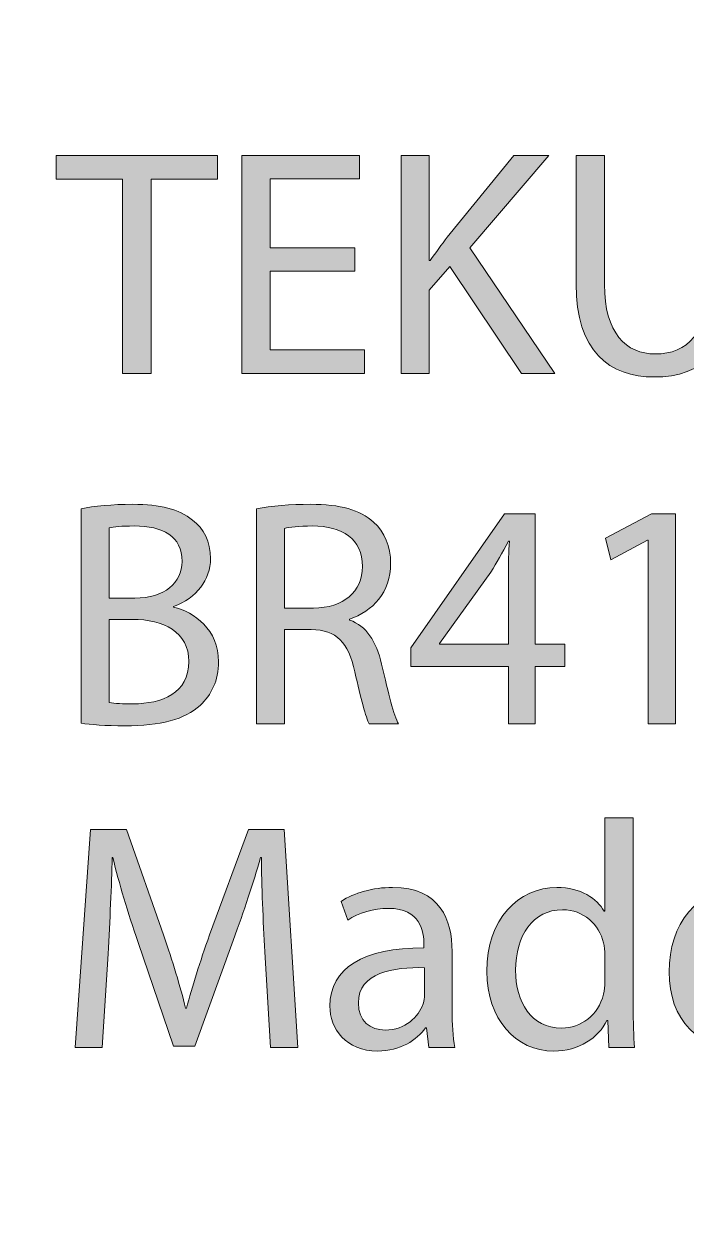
# Model space of a CAD drawing. Header units: millimetres. Extents: x 123.7 to 173.7, y -169.4 to -142.3.
# Drawn here: x 127.003 to 128.855, y -162.643 to -159.299 of the extents above; entities that cross this region are included whole.
import ezdxf

# ---------------------------------------------------------------- set-up
doc = ezdxf.new("R2010")
doc.units = ezdxf.units.MM
doc.header["$MEASUREMENT"] = 0
doc.layers.add('chip', color=7, linetype='Continuous', lineweight=0)
doc.layers.add('info', color=7, linetype='Continuous', lineweight=0)

# ---------------------------------------------------------------- blocks, each defined once
blk = doc.blocks.new('Block_3')
at = {"layer": 'info', "transparency": 33554687}
h = blk.add_hatch(color=7, dxfattribs=at)
h.dxf.hatch_style = 2
edge = h.paths.add_edge_path()
edge.add_spline(control_points=[(127.2792, -159.7332), (127.2792, -159.7332), (127.0939, -159.7332), (127.0939, -159.7332), (127.0939, -159.7332), (127.0939, -159.6664), (127.0939, -159.6664), (127.0939, -159.6664), (127.545, -159.6664), (127.545, -159.6664), (127.545, -159.6664), (127.545, -159.7332), (127.545, -159.7332), (127.545, -159.7332), (127.3588, -159.7332), (127.3588, -159.7332), (127.3588, -159.7332), (127.3588, -160.2758), (127.3588, -160.2758), (127.3588, -160.2758), (127.2792, -160.2758), (127.2792, -160.2758), (127.2792, -160.2758), (127.2792, -159.7332), (127.2792, -159.7332)], knot_values=[0, 0, 0, 0, 1, 1, 1, 2, 2, 2, 3, 3, 3, 4, 4, 4, 5, 5, 5, 6, 6, 6, 7, 7, 7, 8, 8, 8, 8], degree=3, periodic=0)
h = blk.add_hatch(color=7, dxfattribs=at)
h.dxf.hatch_style = 2
edge = h.paths.add_edge_path()
edge.add_spline(control_points=[(127.9286, -159.9899), (127.9286, -159.9899), (127.6918, -159.9899), (127.6918, -159.9899), (127.6918, -159.9899), (127.6918, -160.2097), (127.6918, -160.2097), (127.6918, -160.2097), (127.9558, -160.2097), (127.9558, -160.2097), (127.9558, -160.2097), (127.9558, -160.2758), (127.9558, -160.2758), (127.9558, -160.2758), (127.6131, -160.2758), (127.6131, -160.2758), (127.6131, -160.2758), (127.6131, -159.6664), (127.6131, -159.6664), (127.6131, -159.6664), (127.9422, -159.6664), (127.9422, -159.6664), (127.9422, -159.6664), (127.9422, -159.7322), (127.9422, -159.7322), (127.9422, -159.7322), (127.6918, -159.7322), (127.6918, -159.7322), (127.6918, -159.7322), (127.6918, -159.9251), (127.6918, -159.9251), (127.6918, -159.9251), (127.9286, -159.9251), (127.9286, -159.9251), (127.9286, -159.9251), (127.9286, -159.9899), (127.9286, -159.9899)], knot_values=[0, 0, 0, 0, 1, 1, 1, 2, 2, 2, 3, 3, 3, 4, 4, 4, 5, 5, 5, 6, 6, 6, 7, 7, 7, 8, 8, 8, 9, 9, 9, 10, 10, 10, 11, 11, 11, 12, 12, 12, 12], degree=3, periodic=0)
h = blk.add_hatch(color=7, dxfattribs=at)
h.dxf.hatch_style = 2
edge = h.paths.add_edge_path()
edge.add_spline(control_points=[(128.058, -159.6664), (128.058, -159.6664), (128.1367, -159.6664), (128.1367, -159.6664), (128.1367, -159.6664), (128.1367, -159.9603), (128.1367, -159.9603), (128.1367, -159.9603), (128.1393, -159.9603), (128.1393, -159.9603), (128.1557, -159.9368), (128.172, -159.9151), (128.1874, -159.8951), (128.1874, -159.8951), (128.3736, -159.6664), (128.3736, -159.6664), (128.3736, -159.6664), (128.4712, -159.6664), (128.4712, -159.6664), (128.4712, -159.6664), (128.2506, -159.9251), (128.2506, -159.9251), (128.2506, -159.9251), (128.4885, -160.2758), (128.4885, -160.2758), (128.4885, -160.2758), (128.3953, -160.2758), (128.3953, -160.2758), (128.3953, -160.2758), (128.1946, -159.9765), (128.1946, -159.9765), (128.1946, -159.9765), (128.1367, -160.0433), (128.1367, -160.0433), (128.1367, -160.0433), (128.1367, -160.2758), (128.1367, -160.2758), (128.1367, -160.2758), (128.058, -160.2758), (128.058, -160.2758), (128.058, -160.2758), (128.058, -159.6664), (128.058, -159.6664)], knot_values=[0, 0, 0, 0, 1, 1, 1, 2, 2, 2, 3, 3, 3, 4, 4, 4, 5, 5, 5, 6, 6, 6, 7, 7, 7, 8, 8, 8, 9, 9, 9, 10, 10, 10, 11, 11, 11, 12, 12, 12, 13, 13, 13, 14, 14, 14, 14], degree=3, periodic=0)
h = blk.add_hatch(color=7, dxfattribs=at)
h.dxf.hatch_style = 2
edge = h.paths.add_edge_path()
edge.add_spline(control_points=[(128.6269, -159.6664), (128.6269, -159.6664), (128.6269, -160.0271), (128.6269, -160.0271), (128.6269, -160.1635), (128.6874, -160.2214), (128.7689, -160.2214), (128.8593, -160.2214), (128.9172, -160.1618), (128.9172, -160.0271), (128.9172, -160.0271), (128.9172, -159.6664), (128.9172, -159.6664), (128.9172, -159.6664), (128.9968, -159.6664), (128.9968, -159.6664), (128.9968, -159.6664), (128.9968, -160.0216), (128.9968, -160.0216), (128.9968, -160.209), (128.8982, -160.2858), (128.7661, -160.2858), (128.6414, -160.2858), (128.5474, -160.2145), (128.5474, -160.0254), (128.5474, -160.0254), (128.5474, -159.6664), (128.5474, -159.6664), (128.5474, -159.6664), (128.6269, -159.6664), (128.6269, -159.6664)], knot_values=[0, 0, 0, 0, 1, 1, 1, 2, 2, 2, 3, 3, 3, 4, 4, 4, 5, 5, 5, 6, 6, 6, 7, 7, 7, 8, 8, 8, 9, 9, 9, 10, 10, 10, 10], degree=3, periodic=0)
h = blk.add_hatch(color=7, dxfattribs=at)
h.dxf.hatch_style = 2
edge = h.paths.add_edge_path()
edge.add_spline(control_points=[(129.1334, -160.2758), (129.1334, -160.2758), (129.1334, -159.6664), (129.1334, -159.6664), (129.1334, -159.6664), (129.2193, -159.6664), (129.2193, -159.6664), (129.2193, -159.6664), (129.4147, -159.9747), (129.4147, -159.9747), (129.4598, -160.046), (129.4951, -160.1105), (129.524, -160.1728), (129.524, -160.1728), (129.5259, -160.1718), (129.5259, -160.1718), (129.5187, -160.0905), (129.5168, -160.0164), (129.5168, -159.9213), (129.5168, -159.9213), (129.5168, -159.6664), (129.5168, -159.6664), (129.5168, -159.6664), (129.5911, -159.6664), (129.5911, -159.6664), (129.5911, -159.6664), (129.5911, -160.2758), (129.5911, -160.2758), (129.5911, -160.2758), (129.5115, -160.2758), (129.5115, -160.2758), (129.5115, -160.2758), (129.3179, -159.9665), (129.3179, -159.9665), (129.2753, -159.8986), (129.2347, -159.829), (129.2038, -159.7632), (129.2038, -159.7632), (129.2012, -159.7639), (129.2012, -159.7639), (129.2057, -159.8407), (129.2076, -159.9141), (129.2076, -160.0154), (129.2076, -160.0154), (129.2076, -160.2758), (129.2076, -160.2758), (129.2076, -160.2758), (129.1334, -160.2758), (129.1334, -160.2758)], knot_values=[0, 0, 0, 0, 1, 1, 1, 2, 2, 2, 3, 3, 3, 4, 4, 4, 5, 5, 5, 6, 6, 6, 7, 7, 7, 8, 8, 8, 9, 9, 9, 10, 10, 10, 11, 11, 11, 12, 12, 12, 13, 13, 13, 14, 14, 14, 15, 15, 15, 16, 16, 16, 16], degree=3, periodic=0)
h = blk.add_hatch(color=7, dxfattribs=at)
h.dxf.hatch_style = 2
edge = h.paths.add_edge_path()
edge.add_spline(control_points=[(129.8072, -159.6664), (129.8072, -159.6664), (129.8072, -160.2758), (129.8072, -160.2758), (129.8072, -160.2758), (129.7285, -160.2758), (129.7285, -160.2758), (129.7285, -160.2758), (129.7285, -159.6664), (129.7285, -159.6664), (129.7285, -159.6664), (129.8072, -159.6664), (129.8072, -159.6664)], knot_values=[0, 0, 0, 0, 1, 1, 1, 2, 2, 2, 3, 3, 3, 4, 4, 4, 4], degree=3, periodic=0)
h = blk.add_hatch(color=7, dxfattribs=at)
h.dxf.hatch_style = 2
edge = h.paths.add_edge_path()
edge.add_spline(control_points=[(130.4854, -159.8652), (130.4737, -159.859), (130.4403, -159.8445), (130.3977, -159.8445), (130.3128, -159.8445), (130.2711, -159.8986), (130.2711, -159.9709), (130.2711, -160.0416), (130.3156, -160.0988), (130.3986, -160.0988), (130.4348, -160.0988), (130.4692, -160.0888), (130.4901, -160.075), (130.4901, -160.075), (130.5009, -160.1094), (130.5009, -160.1094), (130.4692, -160.1301), (130.4275, -160.1373), (130.3896, -160.1373), (130.2847, -160.1373), (130.2241, -160.065), (130.2241, -159.9737), (130.2241, -159.8707), (130.3056, -159.8056), (130.3969, -159.8056), (130.4439, -159.8056), (130.4845, -159.819), (130.4964, -159.83), (130.4964, -159.83), (130.4854, -159.8652), (130.4854, -159.8652)], knot_values=[0, 0, 0, 0, 1, 1, 1, 2, 2, 2, 3, 3, 3, 4, 4, 4, 5, 5, 5, 6, 6, 6, 7, 7, 7, 8, 8, 8, 9, 9, 9, 10, 10, 10, 10], degree=3, periodic=0)
edge = h.paths.add_edge_path()
edge.add_spline(control_points=[(130.1454, -159.9709), (130.1454, -160.1056), (130.2449, -160.2118), (130.3752, -160.2118), (130.5026, -160.2118), (130.6022, -160.1056), (130.6022, -159.9685), (130.6022, -159.8335), (130.5026, -159.727), (130.3752, -159.727), (130.2449, -159.727), (130.1454, -159.8335), (130.1454, -159.9709)], knot_values=[0, 0, 0, 0, 1, 1, 1, 2, 2, 2, 3, 3, 3, 4, 4, 4, 4], degree=3, periodic=0)
edge = h.paths.add_edge_path()
edge.add_spline(control_points=[(130.6473, -159.9685), (130.6473, -160.1239), (130.5279, -160.2486), (130.3752, -160.2486), (130.2215, -160.2486), (130.1002, -160.1239), (130.1002, -159.9685), (130.1002, -159.8145), (130.2215, -159.6898), (130.3752, -159.6898), (130.5279, -159.6898), (130.6473, -159.8145), (130.6473, -159.9685)], knot_values=[0, 0, 0, 0, 1, 1, 1, 2, 2, 2, 3, 3, 3, 4, 4, 4, 4], degree=3, periodic=0)
at = {"layer": 'info'}
for points, knots in [([(127.2792, -159.7332), (127.2792, -159.7332), (127.0939, -159.7332), (127.0939, -159.7332), (127.0939, -159.7332), (127.0939, -159.6664), (127.0939, -159.6664), (127.0939, -159.6664), (127.545, -159.6664), (127.545, -159.6664), (127.545, -159.6664), (127.545, -159.7332), (127.545, -159.7332), (127.545, -159.7332), (127.3588, -159.7332), (127.3588, -159.7332), (127.3588, -159.7332), (127.3588, -160.2758), (127.3588, -160.2758), (127.3588, -160.2758), (127.2792, -160.2758), (127.2792, -160.2758), (127.2792, -160.2758), (127.2792, -159.7332), (127.2792, -159.7332)], [0, 0, 0, 0, 1, 1, 1, 2, 2, 2, 3, 3, 3, 4, 4, 4, 5, 5, 5, 6, 6, 6, 7, 7, 7, 8, 8, 8, 8]), ([(127.9286, -159.9899), (127.9286, -159.9899), (127.6918, -159.9899), (127.6918, -159.9899), (127.6918, -159.9899), (127.6918, -160.2097), (127.6918, -160.2097), (127.6918, -160.2097), (127.9558, -160.2097), (127.9558, -160.2097), (127.9558, -160.2097), (127.9558, -160.2758), (127.9558, -160.2758), (127.9558, -160.2758), (127.6131, -160.2758), (127.6131, -160.2758), (127.6131, -160.2758), (127.6131, -159.6664), (127.6131, -159.6664), (127.6131, -159.6664), (127.9422, -159.6664), (127.9422, -159.6664), (127.9422, -159.6664), (127.9422, -159.7322), (127.9422, -159.7322), (127.9422, -159.7322), (127.6918, -159.7322), (127.6918, -159.7322), (127.6918, -159.7322), (127.6918, -159.9251), (127.6918, -159.9251), (127.6918, -159.9251), (127.9286, -159.9251), (127.9286, -159.9251), (127.9286, -159.9251), (127.9286, -159.9899), (127.9286, -159.9899)], [0, 0, 0, 0, 1, 1, 1, 2, 2, 2, 3, 3, 3, 4, 4, 4, 5, 5, 5, 6, 6, 6, 7, 7, 7, 8, 8, 8, 9, 9, 9, 10, 10, 10, 11, 11, 11, 12, 12, 12, 12]), ([(128.058, -159.6664), (128.058, -159.6664), (128.1367, -159.6664), (128.1367, -159.6664), (128.1367, -159.6664), (128.1367, -159.9603), (128.1367, -159.9603), (128.1367, -159.9603), (128.1393, -159.9603), (128.1393, -159.9603), (128.1557, -159.9368), (128.172, -159.9151), (128.1874, -159.8951), (128.1874, -159.8951), (128.3736, -159.6664), (128.3736, -159.6664), (128.3736, -159.6664), (128.4712, -159.6664), (128.4712, -159.6664), (128.4712, -159.6664), (128.2506, -159.9251), (128.2506, -159.9251), (128.2506, -159.9251), (128.4885, -160.2758), (128.4885, -160.2758), (128.4885, -160.2758), (128.3953, -160.2758), (128.3953, -160.2758), (128.3953, -160.2758), (128.1946, -159.9765), (128.1946, -159.9765), (128.1946, -159.9765), (128.1367, -160.0433), (128.1367, -160.0433), (128.1367, -160.0433), (128.1367, -160.2758), (128.1367, -160.2758), (128.1367, -160.2758), (128.058, -160.2758), (128.058, -160.2758), (128.058, -160.2758), (128.058, -159.6664), (128.058, -159.6664)], [0, 0, 0, 0, 1, 1, 1, 2, 2, 2, 3, 3, 3, 4, 4, 4, 5, 5, 5, 6, 6, 6, 7, 7, 7, 8, 8, 8, 9, 9, 9, 10, 10, 10, 11, 11, 11, 12, 12, 12, 13, 13, 13, 14, 14, 14, 14]), ([(128.6269, -159.6664), (128.6269, -159.6664), (128.6269, -160.0271), (128.6269, -160.0271), (128.6269, -160.1635), (128.6874, -160.2214), (128.7689, -160.2214), (128.8593, -160.2214), (128.9172, -160.1618), (128.9172, -160.0271), (128.9172, -160.0271), (128.9172, -159.6664), (128.9172, -159.6664), (128.9172, -159.6664), (128.9968, -159.6664), (128.9968, -159.6664), (128.9968, -159.6664), (128.9968, -160.0216), (128.9968, -160.0216), (128.9968, -160.209), (128.8982, -160.2858), (128.7661, -160.2858), (128.6414, -160.2858), (128.5474, -160.2145), (128.5474, -160.0254), (128.5474, -160.0254), (128.5474, -159.6664), (128.5474, -159.6664), (128.5474, -159.6664), (128.6269, -159.6664), (128.6269, -159.6664)], [0, 0, 0, 0, 1, 1, 1, 2, 2, 2, 3, 3, 3, 4, 4, 4, 5, 5, 5, 6, 6, 6, 7, 7, 7, 8, 8, 8, 9, 9, 9, 10, 10, 10, 10]), ([(129.1334, -160.2758), (129.1334, -160.2758), (129.1334, -159.6664), (129.1334, -159.6664), (129.1334, -159.6664), (129.2193, -159.6664), (129.2193, -159.6664), (129.2193, -159.6664), (129.4147, -159.9747), (129.4147, -159.9747), (129.4598, -160.046), (129.4951, -160.1105), (129.524, -160.1728), (129.524, -160.1728), (129.5259, -160.1718), (129.5259, -160.1718), (129.5187, -160.0905), (129.5168, -160.0164), (129.5168, -159.9213), (129.5168, -159.9213), (129.5168, -159.6664), (129.5168, -159.6664), (129.5168, -159.6664), (129.5911, -159.6664), (129.5911, -159.6664), (129.5911, -159.6664), (129.5911, -160.2758), (129.5911, -160.2758), (129.5911, -160.2758), (129.5115, -160.2758), (129.5115, -160.2758), (129.5115, -160.2758), (129.3179, -159.9665), (129.3179, -159.9665), (129.2753, -159.8986), (129.2347, -159.829), (129.2038, -159.7632), (129.2038, -159.7632), (129.2012, -159.7639), (129.2012, -159.7639), (129.2057, -159.8407), (129.2076, -159.9141), (129.2076, -160.0154), (129.2076, -160.0154), (129.2076, -160.2758), (129.2076, -160.2758), (129.2076, -160.2758), (129.1334, -160.2758), (129.1334, -160.2758)], [0, 0, 0, 0, 1, 1, 1, 2, 2, 2, 3, 3, 3, 4, 4, 4, 5, 5, 5, 6, 6, 6, 7, 7, 7, 8, 8, 8, 9, 9, 9, 10, 10, 10, 11, 11, 11, 12, 12, 12, 13, 13, 13, 14, 14, 14, 15, 15, 15, 16, 16, 16, 16]), ([(129.8072, -159.6664), (129.8072, -159.6664), (129.8072, -160.2758), (129.8072, -160.2758), (129.8072, -160.2758), (129.7285, -160.2758), (129.7285, -160.2758), (129.7285, -160.2758), (129.7285, -159.6664), (129.7285, -159.6664), (129.7285, -159.6664), (129.8072, -159.6664), (129.8072, -159.6664)], [0, 0, 0, 0, 1, 1, 1, 2, 2, 2, 3, 3, 3, 4, 4, 4, 4]), ([(130.6473, -159.9685), (130.6473, -160.1239), (130.5279, -160.2486), (130.3752, -160.2486), (130.2215, -160.2486), (130.1002, -160.1239), (130.1002, -159.9685), (130.1002, -159.8145), (130.2215, -159.6898), (130.3752, -159.6898), (130.5279, -159.6898), (130.6473, -159.8145), (130.6473, -159.9685)], [0, 0, 0, 0, 1, 1, 1, 2, 2, 2, 3, 3, 3, 4, 4, 4, 4]), ([(130.1454, -159.9709), (130.1454, -160.1056), (130.2449, -160.2118), (130.3752, -160.2118), (130.5026, -160.2118), (130.6022, -160.1056), (130.6022, -159.9685), (130.6022, -159.8335), (130.5026, -159.727), (130.3752, -159.727), (130.2449, -159.727), (130.1454, -159.8335), (130.1454, -159.9709)], [0, 0, 0, 0, 1, 1, 1, 2, 2, 2, 3, 3, 3, 4, 4, 4, 4]), ([(130.4854, -159.8652), (130.4737, -159.859), (130.4403, -159.8445), (130.3977, -159.8445), (130.3128, -159.8445), (130.2711, -159.8986), (130.2711, -159.9709), (130.2711, -160.0416), (130.3156, -160.0988), (130.3986, -160.0988), (130.4348, -160.0988), (130.4692, -160.0888), (130.4901, -160.075), (130.4901, -160.075), (130.5009, -160.1094), (130.5009, -160.1094), (130.4692, -160.1301), (130.4275, -160.1373), (130.3896, -160.1373), (130.2847, -160.1373), (130.2241, -160.065), (130.2241, -159.9737), (130.2241, -159.8707), (130.3056, -159.8056), (130.3969, -159.8056), (130.4439, -159.8056), (130.4845, -159.819), (130.4964, -159.83), (130.4964, -159.83), (130.4854, -159.8652), (130.4854, -159.8652)], [0, 0, 0, 0, 1, 1, 1, 2, 2, 2, 3, 3, 3, 4, 4, 4, 5, 5, 5, 6, 6, 6, 7, 7, 7, 8, 8, 8, 9, 9, 9, 10, 10, 10, 10])]:
    blk.add_open_spline(points, degree=3, knots=knots, dxfattribs=at)
blk = doc.blocks.new('Block_2')
at = {"layer": 'info'}
blk.add_blockref('Block_3', (0, 0), dxfattribs=at)
blk = doc.blocks.new('Block_5')
at = {"layer": 'info', "transparency": 33554687}
h = blk.add_hatch(color=7, dxfattribs=at)
h.dxf.hatch_style = 2
edge = h.paths.add_edge_path()
edge.add_spline(control_points=[(127.2422, -161.196), (127.2575, -161.1988), (127.2801, -161.1995), (127.3082, -161.1995), (127.3896, -161.1995), (127.4646, -161.1698), (127.4646, -161.081), (127.4646, -160.9979), (127.3931, -160.9635), (127.3073, -160.9635), (127.3073, -160.9635), (127.2422, -160.9635), (127.2422, -160.9635), (127.2422, -160.9635), (127.2422, -161.196), (127.2422, -161.196)], knot_values=[0, 0, 0, 0, 1, 1, 1, 2, 2, 2, 3, 3, 3, 4, 4, 4, 5, 5, 5, 5], degree=3, periodic=0)
edge = h.paths.add_edge_path()
edge.add_spline(control_points=[(127.2422, -160.9039), (127.2422, -160.9039), (127.3135, -160.9039), (127.3135, -160.9039), (127.3969, -160.9039), (127.4456, -160.8605), (127.4456, -160.8016), (127.4456, -160.7302), (127.3914, -160.7023), (127.3118, -160.7023), (127.2756, -160.7023), (127.2548, -160.7047), (127.2422, -160.7075), (127.2422, -160.7075), (127.2422, -160.9039), (127.2422, -160.9039)], knot_values=[0, 0, 0, 0, 1, 1, 1, 2, 2, 2, 3, 3, 3, 4, 4, 4, 5, 5, 5, 5], degree=3, periodic=0)
edge = h.paths.add_edge_path()
edge.add_spline(control_points=[(127.1635, -160.6541), (127.1977, -160.6469), (127.2522, -160.6417), (127.3073, -160.6417), (127.3859, -160.6417), (127.4365, -160.6551), (127.4746, -160.6858), (127.5063, -160.7092), (127.5252, -160.7457), (127.5252, -160.7936), (127.5252, -160.8522), (127.4863, -160.9039), (127.422, -160.9273), (127.422, -160.9273), (127.422, -160.929), (127.422, -160.929), (127.4799, -160.9435), (127.5478, -160.9917), (127.5478, -161.082), (127.5478, -161.1344), (127.5271, -161.1743), (127.4963, -161.2039), (127.4537, -161.2429), (127.385, -161.2611), (127.2856, -161.2611), (127.2313, -161.2611), (127.1897, -161.2573), (127.1635, -161.2539), (127.1635, -161.2539), (127.1635, -160.6541), (127.1635, -160.6541)], knot_values=[0, 0, 0, 0, 1, 1, 1, 2, 2, 2, 3, 3, 3, 4, 4, 4, 5, 5, 5, 6, 6, 6, 7, 7, 7, 8, 8, 8, 9, 9, 9, 10, 10, 10, 10], degree=3, periodic=0)
h = blk.add_hatch(color=7, dxfattribs=at)
h.dxf.hatch_style = 2
edge = h.paths.add_edge_path()
edge.add_spline(control_points=[(127.7324, -160.9318), (127.7324, -160.9318), (127.8129, -160.9318), (127.8129, -160.9318), (127.8969, -160.9318), (127.9503, -160.8856), (127.9503, -160.816), (127.9503, -160.7375), (127.8933, -160.703), (127.8101, -160.7023), (127.7722, -160.7023), (127.745, -160.7058), (127.7324, -160.7092), (127.7324, -160.7092), (127.7324, -160.9318), (127.7324, -160.9318)], knot_values=[0, 0, 0, 0, 1, 1, 1, 2, 2, 2, 3, 3, 3, 4, 4, 4, 5, 5, 5, 5], degree=3, periodic=0)
edge = h.paths.add_edge_path()
edge.add_spline(control_points=[(127.6537, -160.6541), (127.6935, -160.6462), (127.7505, -160.6417), (127.8048, -160.6417), (127.8888, -160.6417), (127.9431, -160.6569), (127.9812, -160.6913), (128.0118, -160.7185), (128.029, -160.7602), (128.029, -160.8071), (128.029, -160.8877), (127.9784, -160.9407), (127.9142, -160.9628), (127.9142, -160.9628), (127.9142, -160.9652), (127.9142, -160.9652), (127.9612, -160.9817), (127.9893, -161.0251), (128.0037, -161.0882), (128.0235, -161.1733), (128.038, -161.2322), (128.0508, -161.2556), (128.0508, -161.2556), (127.9693, -161.2556), (127.9693, -161.2556), (127.9595, -161.2384), (127.9459, -161.186), (127.9286, -161.1099), (127.9105, -161.0258), (127.878, -160.9941), (127.8065, -160.9917), (127.8065, -160.9917), (127.7324, -160.9917), (127.7324, -160.9917), (127.7324, -160.9917), (127.7324, -161.2556), (127.7324, -161.2556), (127.7324, -161.2556), (127.6537, -161.2556), (127.6537, -161.2556), (127.6537, -161.2556), (127.6537, -160.6541), (127.6537, -160.6541)], knot_values=[0, 0, 0, 0, 1, 1, 1, 2, 2, 2, 3, 3, 3, 4, 4, 4, 5, 5, 5, 6, 6, 6, 7, 7, 7, 8, 8, 8, 9, 9, 9, 10, 10, 10, 11, 11, 11, 12, 12, 12, 13, 13, 13, 14, 14, 14, 14], degree=3, periodic=0)
h = blk.add_hatch(color=7, dxfattribs=at)
h.dxf.hatch_style = 2
edge = h.paths.add_edge_path()
edge.add_spline(control_points=[(128.3582, -161.0331), (128.3582, -161.0331), (128.3582, -160.837), (128.3582, -160.837), (128.3582, -160.806), (128.3591, -160.7754), (128.361, -160.7447), (128.361, -160.7447), (128.3582, -160.7447), (128.3582, -160.7447), (128.3401, -160.7792), (128.3257, -160.8043), (128.3095, -160.8315), (128.3095, -160.8315), (128.1656, -161.0313), (128.1656, -161.0313), (128.1656, -161.0313), (128.1656, -161.0331), (128.1656, -161.0331), (128.1656, -161.0331), (128.3582, -161.0331), (128.3582, -161.0331)], knot_values=[0, 0, 0, 0, 1, 1, 1, 2, 2, 2, 3, 3, 3, 4, 4, 4, 5, 5, 5, 6, 6, 6, 7, 7, 7, 7], degree=3, periodic=0)
edge = h.paths.add_edge_path()
edge.add_spline(control_points=[(128.3582, -161.2556), (128.3582, -161.2556), (128.3582, -161.0954), (128.3582, -161.0954), (128.3582, -161.0954), (128.0852, -161.0954), (128.0852, -161.0954), (128.0852, -161.0954), (128.0852, -161.0431), (128.0852, -161.0431), (128.0852, -161.0431), (128.3474, -160.6679), (128.3474, -160.6679), (128.3474, -160.6679), (128.4333, -160.6679), (128.4333, -160.6679), (128.4333, -160.6679), (128.4333, -161.0331), (128.4333, -161.0331), (128.4333, -161.0331), (128.5157, -161.0331), (128.5157, -161.0331), (128.5157, -161.0331), (128.5157, -161.0954), (128.5157, -161.0954), (128.5157, -161.0954), (128.4333, -161.0954), (128.4333, -161.0954), (128.4333, -161.0954), (128.4333, -161.2556), (128.4333, -161.2556), (128.4333, -161.2556), (128.3582, -161.2556), (128.3582, -161.2556)], knot_values=[0, 0, 0, 0, 1, 1, 1, 2, 2, 2, 3, 3, 3, 4, 4, 4, 5, 5, 5, 6, 6, 6, 7, 7, 7, 8, 8, 8, 9, 9, 9, 10, 10, 10, 11, 11, 11, 11], degree=3, periodic=0)
h = blk.add_hatch(color=7, dxfattribs=at)
h.dxf.hatch_style = 2
edge = h.paths.add_edge_path()
edge.add_spline(control_points=[(128.7489, -160.742), (128.7489, -160.742), (128.747, -160.742), (128.747, -160.742), (128.747, -160.742), (128.6449, -160.7971), (128.6449, -160.7971), (128.6449, -160.7971), (128.6295, -160.7364), (128.6295, -160.7364), (128.6295, -160.7364), (128.758, -160.6679), (128.758, -160.6679), (128.758, -160.6679), (128.8257, -160.6679), (128.8257, -160.6679), (128.8257, -160.6679), (128.8257, -161.2556), (128.8257, -161.2556), (128.8257, -161.2556), (128.7489, -161.2556), (128.7489, -161.2556), (128.7489, -161.2556), (128.7489, -160.742), (128.7489, -160.742)], knot_values=[0, 0, 0, 0, 1, 1, 1, 2, 2, 2, 3, 3, 3, 4, 4, 4, 5, 5, 5, 6, 6, 6, 7, 7, 7, 8, 8, 8, 8], degree=3, periodic=0)
at = {"layer": 'info'}
for points, knots in [([(127.1635, -160.6541), (127.1977, -160.6469), (127.2522, -160.6417), (127.3073, -160.6417), (127.3859, -160.6417), (127.4365, -160.6551), (127.4746, -160.6858), (127.5063, -160.7092), (127.5252, -160.7457), (127.5252, -160.7936), (127.5252, -160.8522), (127.4863, -160.9039), (127.422, -160.9273), (127.422, -160.9273), (127.422, -160.929), (127.422, -160.929), (127.4799, -160.9435), (127.5478, -160.9917), (127.5478, -161.082), (127.5478, -161.1344), (127.5271, -161.1743), (127.4963, -161.2039), (127.4537, -161.2429), (127.385, -161.2611), (127.2856, -161.2611), (127.2313, -161.2611), (127.1897, -161.2573), (127.1635, -161.2539), (127.1635, -161.2539), (127.1635, -160.6541), (127.1635, -160.6541)], [0, 0, 0, 0, 1, 1, 1, 2, 2, 2, 3, 3, 3, 4, 4, 4, 5, 5, 5, 6, 6, 6, 7, 7, 7, 8, 8, 8, 9, 9, 9, 10, 10, 10, 10]), ([(127.6537, -160.6541), (127.6935, -160.6462), (127.7505, -160.6417), (127.8048, -160.6417), (127.8888, -160.6417), (127.9431, -160.6569), (127.9812, -160.6913), (128.0118, -160.7185), (128.029, -160.7602), (128.029, -160.8071), (128.029, -160.8877), (127.9784, -160.9407), (127.9142, -160.9628), (127.9142, -160.9628), (127.9142, -160.9652), (127.9142, -160.9652), (127.9612, -160.9817), (127.9893, -161.0251), (128.0037, -161.0882), (128.0235, -161.1733), (128.038, -161.2322), (128.0508, -161.2556), (128.0508, -161.2556), (127.9693, -161.2556), (127.9693, -161.2556), (127.9595, -161.2384), (127.9459, -161.186), (127.9286, -161.1099), (127.9105, -161.0258), (127.878, -160.9941), (127.8065, -160.9917), (127.8065, -160.9917), (127.7324, -160.9917), (127.7324, -160.9917), (127.7324, -160.9917), (127.7324, -161.2556), (127.7324, -161.2556), (127.7324, -161.2556), (127.6537, -161.2556), (127.6537, -161.2556), (127.6537, -161.2556), (127.6537, -160.6541), (127.6537, -160.6541)], [0, 0, 0, 0, 1, 1, 1, 2, 2, 2, 3, 3, 3, 4, 4, 4, 5, 5, 5, 6, 6, 6, 7, 7, 7, 8, 8, 8, 9, 9, 9, 10, 10, 10, 11, 11, 11, 12, 12, 12, 13, 13, 13, 14, 14, 14, 14]), ([(128.3582, -161.2556), (128.3582, -161.2556), (128.3582, -161.0954), (128.3582, -161.0954), (128.3582, -161.0954), (128.0852, -161.0954), (128.0852, -161.0954), (128.0852, -161.0954), (128.0852, -161.0431), (128.0852, -161.0431), (128.0852, -161.0431), (128.3474, -160.6679), (128.3474, -160.6679), (128.3474, -160.6679), (128.4333, -160.6679), (128.4333, -160.6679), (128.4333, -160.6679), (128.4333, -161.0331), (128.4333, -161.0331), (128.4333, -161.0331), (128.5157, -161.0331), (128.5157, -161.0331), (128.5157, -161.0331), (128.5157, -161.0954), (128.5157, -161.0954), (128.5157, -161.0954), (128.4333, -161.0954), (128.4333, -161.0954), (128.4333, -161.0954), (128.4333, -161.2556), (128.4333, -161.2556), (128.4333, -161.2556), (128.3582, -161.2556), (128.3582, -161.2556)], [0, 0, 0, 0, 1, 1, 1, 2, 2, 2, 3, 3, 3, 4, 4, 4, 5, 5, 5, 6, 6, 6, 7, 7, 7, 8, 8, 8, 9, 9, 9, 10, 10, 10, 11, 11, 11, 11]), ([(128.7489, -160.742), (128.7489, -160.742), (128.747, -160.742), (128.747, -160.742), (128.747, -160.742), (128.6449, -160.7971), (128.6449, -160.7971), (128.6449, -160.7971), (128.6295, -160.7364), (128.6295, -160.7364), (128.6295, -160.7364), (128.758, -160.6679), (128.758, -160.6679), (128.758, -160.6679), (128.8257, -160.6679), (128.8257, -160.6679), (128.8257, -160.6679), (128.8257, -161.2556), (128.8257, -161.2556), (128.8257, -161.2556), (128.7489, -161.2556), (128.7489, -161.2556), (128.7489, -161.2556), (128.7489, -160.742), (128.7489, -160.742)], [0, 0, 0, 0, 1, 1, 1, 2, 2, 2, 3, 3, 3, 4, 4, 4, 5, 5, 5, 6, 6, 6, 7, 7, 7, 8, 8, 8, 8]), ([(127.2422, -160.9039), (127.2422, -160.9039), (127.3135, -160.9039), (127.3135, -160.9039), (127.3969, -160.9039), (127.4456, -160.8605), (127.4456, -160.8016), (127.4456, -160.7302), (127.3914, -160.7023), (127.3118, -160.7023), (127.2756, -160.7023), (127.2548, -160.7047), (127.2422, -160.7075), (127.2422, -160.7075), (127.2422, -160.9039), (127.2422, -160.9039)], [0, 0, 0, 0, 1, 1, 1, 2, 2, 2, 3, 3, 3, 4, 4, 4, 5, 5, 5, 5]), ([(127.7324, -160.9318), (127.7324, -160.9318), (127.8129, -160.9318), (127.8129, -160.9318), (127.8969, -160.9318), (127.9503, -160.8856), (127.9503, -160.816), (127.9503, -160.7375), (127.8933, -160.703), (127.8101, -160.7023), (127.7722, -160.7023), (127.745, -160.7058), (127.7324, -160.7092), (127.7324, -160.7092), (127.7324, -160.9318), (127.7324, -160.9318)], [0, 0, 0, 0, 1, 1, 1, 2, 2, 2, 3, 3, 3, 4, 4, 4, 5, 5, 5, 5]), ([(128.3582, -161.0331), (128.3582, -161.0331), (128.3582, -160.837), (128.3582, -160.837), (128.3582, -160.806), (128.3591, -160.7754), (128.361, -160.7447), (128.361, -160.7447), (128.3582, -160.7447), (128.3582, -160.7447), (128.3401, -160.7792), (128.3257, -160.8043), (128.3095, -160.8315), (128.3095, -160.8315), (128.1656, -161.0313), (128.1656, -161.0313), (128.1656, -161.0313), (128.1656, -161.0331), (128.1656, -161.0331), (128.1656, -161.0331), (128.3582, -161.0331), (128.3582, -161.0331)], [0, 0, 0, 0, 1, 1, 1, 2, 2, 2, 3, 3, 3, 4, 4, 4, 5, 5, 5, 6, 6, 6, 7, 7, 7, 7]), ([(127.2422, -161.196), (127.2575, -161.1988), (127.2801, -161.1995), (127.3082, -161.1995), (127.3896, -161.1995), (127.4646, -161.1698), (127.4646, -161.081), (127.4646, -160.9979), (127.3931, -160.9635), (127.3073, -160.9635), (127.3073, -160.9635), (127.2422, -160.9635), (127.2422, -160.9635), (127.2422, -160.9635), (127.2422, -161.196), (127.2422, -161.196)], [0, 0, 0, 0, 1, 1, 1, 2, 2, 2, 3, 3, 3, 4, 4, 4, 5, 5, 5, 5])]:
    blk.add_open_spline(points, degree=3, knots=knots, dxfattribs=at)
blk = doc.blocks.new('Block_4')
at = {"layer": 'info'}
blk.add_blockref('Block_5', (0, 0), dxfattribs=at)
blk = doc.blocks.new('Block_7')
at = {"layer": 'info', "transparency": 33554687}
h = blk.add_hatch(color=7, dxfattribs=at)
h.dxf.hatch_style = 2
edge = h.paths.add_edge_path()
edge.add_spline(control_points=[(128.6278, -161.9009), (128.6278, -161.8909), (128.6268, -161.8771), (128.6242, -161.8675), (128.6123, -161.8165), (128.5689, -161.7751), (128.5093, -161.7751), (128.427, -161.7751), (128.3782, -161.8475), (128.3782, -161.9443), (128.3782, -162.0328), (128.4216, -162.1059), (128.5076, -162.1059), (128.5608, -162.1059), (128.6097, -162.0707), (128.6242, -162.0111), (128.6268, -162.0001), (128.6278, -161.9894), (128.6278, -161.9767), (128.6278, -161.9767), (128.6278, -161.9009), (128.6278, -161.9009)], knot_values=[0, 0, 0, 0, 1, 1, 1, 2, 2, 2, 3, 3, 3, 4, 4, 4, 5, 5, 5, 6, 6, 6, 7, 7, 7, 7], degree=3, periodic=0)
edge = h.paths.add_edge_path()
edge.add_spline(control_points=[(128.7074, -161.5181), (128.7074, -161.5181), (128.7074, -162.0473), (128.7074, -162.0473), (128.7074, -162.0862), (128.7083, -162.1303), (128.711, -162.1603), (128.711, -162.1603), (128.6395, -162.1603), (128.6395, -162.1603), (128.6395, -162.1603), (128.6359, -162.0845), (128.6359, -162.0845), (128.6359, -162.0845), (128.634, -162.0845), (128.634, -162.0845), (128.6097, -162.1331), (128.5563, -162.1703), (128.4848, -162.1703), (128.3791, -162.1703), (128.2978, -162.0807), (128.2978, -161.9477), (128.2967, -161.802), (128.3872, -161.7128), (128.494, -161.7128), (128.5608, -161.7128), (128.6061, -161.7441), (128.6259, -161.7796), (128.6259, -161.7796), (128.6278, -161.7796), (128.6278, -161.7796), (128.6278, -161.7796), (128.6278, -161.5181), (128.6278, -161.5181), (128.6278, -161.5181), (128.7074, -161.5181), (128.7074, -161.5181)], knot_values=[0, 0, 0, 0, 1, 1, 1, 2, 2, 2, 3, 3, 3, 4, 4, 4, 5, 5, 5, 6, 6, 6, 7, 7, 7, 8, 8, 8, 9, 9, 9, 10, 10, 10, 11, 11, 11, 12, 12, 12, 12], degree=3, periodic=0)
h = blk.add_hatch(color=7, dxfattribs=at)
h.dxf.hatch_style = 2
edge = h.paths.add_edge_path()
edge.add_spline(control_points=[(127.6771, -161.8926), (127.6727, -161.8075), (127.6671, -161.7055), (127.668, -161.6294), (127.668, -161.6294), (127.6654, -161.6294), (127.6654, -161.6294), (127.6446, -161.7007), (127.6193, -161.7769), (127.5884, -161.8609), (127.5884, -161.8609), (127.4809, -162.1569), (127.4809, -162.1569), (127.4809, -162.1569), (127.4212, -162.1569), (127.4212, -162.1569), (127.4212, -162.1569), (127.3226, -161.8664), (127.3226, -161.8664), (127.2937, -161.7807), (127.2692, -161.7018), (127.2522, -161.6294), (127.2522, -161.6294), (127.2503, -161.6294), (127.2503, -161.6294), (127.2484, -161.7055), (127.2439, -161.8075), (127.2386, -161.8988), (127.2386, -161.8988), (127.2222, -162.1603), (127.2222, -162.1603), (127.2222, -162.1603), (127.1471, -162.1603), (127.1471, -162.1603), (127.1471, -162.1603), (127.1897, -161.5509), (127.1897, -161.5509), (127.1897, -161.5509), (127.2901, -161.5509), (127.2901, -161.5509), (127.2901, -161.5509), (127.3941, -161.8454), (127.3941, -161.8454), (127.4194, -161.9205), (127.4403, -161.9877), (127.4556, -162.0507), (127.4556, -162.0507), (127.4582, -162.0507), (127.4582, -162.0507), (127.4737, -161.9894), (127.4954, -161.9226), (127.5224, -161.8454), (127.5224, -161.8454), (127.631, -161.5509), (127.631, -161.5509), (127.631, -161.5509), (127.7314, -161.5509), (127.7314, -161.5509), (127.7314, -161.5509), (127.7693, -162.1603), (127.7693, -162.1603), (127.7693, -162.1603), (127.6925, -162.1603), (127.6925, -162.1603), (127.6925, -162.1603), (127.6771, -161.8926), (127.6771, -161.8926)], knot_values=[0, 0, 0, 0, 1, 1, 1, 2, 2, 2, 3, 3, 3, 4, 4, 4, 5, 5, 5, 6, 6, 6, 7, 7, 7, 8, 8, 8, 9, 9, 9, 10, 10, 10, 11, 11, 11, 12, 12, 12, 13, 13, 13, 14, 14, 14, 15, 15, 15, 16, 16, 16, 17, 17, 17, 18, 18, 18, 19, 19, 19, 20, 20, 20, 21, 21, 21, 22, 22, 22, 22], degree=3, periodic=0)
h = blk.add_hatch(color=7, dxfattribs=at)
h.dxf.hatch_style = 2
edge = h.paths.add_edge_path()
edge.add_spline(control_points=[(128.124, -161.9371), (128.0371, -161.935), (127.9386, -161.9505), (127.9386, -162.0356), (127.9386, -162.0869), (127.9729, -162.1114), (128.0135, -162.1114), (128.0706, -162.1114), (128.1067, -162.0752), (128.1195, -162.0383), (128.1221, -162.0301), (128.124, -162.0211), (128.124, -162.0128), (128.124, -162.0128), (128.124, -161.9371), (128.124, -161.9371)], knot_values=[0, 0, 0, 0, 1, 1, 1, 2, 2, 2, 3, 3, 3, 4, 4, 4, 5, 5, 5, 5], degree=3, periodic=0)
edge = h.paths.add_edge_path()
edge.add_spline(control_points=[(128.1357, -162.1603), (128.1357, -162.1603), (128.1293, -162.1052), (128.1293, -162.1052), (128.1293, -162.1052), (128.1267, -162.1052), (128.1267, -162.1052), (128.1023, -162.1396), (128.0552, -162.1703), (127.9929, -162.1703), (127.9042, -162.1703), (127.859, -162.1079), (127.859, -162.0445), (127.859, -161.9388), (127.9531, -161.8809), (128.1221, -161.8819), (128.1221, -161.8819), (128.1221, -161.8726), (128.1221, -161.8726), (128.1221, -161.8365), (128.1122, -161.7713), (128.0227, -161.7713), (127.982, -161.7713), (127.9395, -161.7841), (127.9088, -161.8041), (127.9088, -161.8041), (127.8906, -161.7517), (127.8906, -161.7517), (127.9267, -161.7279), (127.9793, -161.7128), (128.0344, -161.7128), (128.1682, -161.7128), (128.2008, -161.8041), (128.2008, -161.8916), (128.2008, -161.8916), (128.2008, -162.0556), (128.2008, -162.0556), (128.2008, -162.0935), (128.2027, -162.1303), (128.208, -162.1603), (128.208, -162.1603), (128.1357, -162.1603), (128.1357, -162.1603)], knot_values=[0, 0, 0, 0, 1, 1, 1, 2, 2, 2, 3, 3, 3, 4, 4, 4, 5, 5, 5, 6, 6, 6, 7, 7, 7, 8, 8, 8, 9, 9, 9, 10, 10, 10, 11, 11, 11, 12, 12, 12, 13, 13, 13, 14, 14, 14, 14], degree=3, periodic=0)
h = blk.add_hatch(color=7, dxfattribs=at)
h.dxf.hatch_style = 2
edge = h.paths.add_edge_path()
edge.add_spline(control_points=[(129.117, -161.8988), (129.1179, -161.8482), (129.0962, -161.7696), (129.0068, -161.7696), (128.9262, -161.7696), (128.891, -161.8437), (128.8846, -161.8988), (128.8846, -161.8988), (129.117, -161.8988), (129.117, -161.8988)], knot_values=[0, 0, 0, 0, 1, 1, 1, 2, 2, 2, 3, 3, 3, 3], degree=3, periodic=0)
edge = h.paths.add_edge_path()
edge.add_spline(control_points=[(128.8838, -161.956), (128.8855, -162.0635), (128.9542, -162.1079), (129.0338, -162.1079), (129.0908, -162.1079), (129.1251, -162.0979), (129.1549, -162.0852), (129.1549, -162.0852), (129.1685, -162.1424), (129.1685, -162.1424), (129.1404, -162.1548), (129.0926, -162.1693), (129.023, -162.1693), (128.8883, -162.1693), (128.8076, -162.0807), (128.8076, -161.9488), (128.8076, -161.8165), (128.8855, -161.7128), (129.013, -161.7128), (129.1559, -161.7128), (129.1938, -161.8385), (129.1938, -161.9188), (129.1938, -161.935), (129.1921, -161.9477), (129.1911, -161.956), (129.1911, -161.956), (128.8838, -161.956), (128.8838, -161.956)], knot_values=[0, 0, 0, 0, 1, 1, 1, 2, 2, 2, 3, 3, 3, 4, 4, 4, 5, 5, 5, 6, 6, 6, 7, 7, 7, 8, 8, 8, 9, 9, 9, 9], degree=3, periodic=0)
at = {"layer": 'info'}
for points, knots in [([(128.7074, -161.5181), (128.7074, -161.5181), (128.7074, -162.0473), (128.7074, -162.0473), (128.7074, -162.0862), (128.7083, -162.1303), (128.711, -162.1603), (128.711, -162.1603), (128.6395, -162.1603), (128.6395, -162.1603), (128.6395, -162.1603), (128.6359, -162.0845), (128.6359, -162.0845), (128.6359, -162.0845), (128.634, -162.0845), (128.634, -162.0845), (128.6097, -162.1331), (128.5563, -162.1703), (128.4848, -162.1703), (128.3791, -162.1703), (128.2978, -162.0807), (128.2978, -161.9477), (128.2967, -161.802), (128.3872, -161.7128), (128.494, -161.7128), (128.5608, -161.7128), (128.6061, -161.7441), (128.6259, -161.7796), (128.6259, -161.7796), (128.6278, -161.7796), (128.6278, -161.7796), (128.6278, -161.7796), (128.6278, -161.5181), (128.6278, -161.5181), (128.6278, -161.5181), (128.7074, -161.5181), (128.7074, -161.5181)], [0, 0, 0, 0, 1, 1, 1, 2, 2, 2, 3, 3, 3, 4, 4, 4, 5, 5, 5, 6, 6, 6, 7, 7, 7, 8, 8, 8, 9, 9, 9, 10, 10, 10, 11, 11, 11, 12, 12, 12, 12]), ([(127.6771, -161.8926), (127.6727, -161.8075), (127.6671, -161.7055), (127.668, -161.6294), (127.668, -161.6294), (127.6654, -161.6294), (127.6654, -161.6294), (127.6446, -161.7007), (127.6193, -161.7769), (127.5884, -161.8609), (127.5884, -161.8609), (127.4809, -162.1569), (127.4809, -162.1569), (127.4809, -162.1569), (127.4212, -162.1569), (127.4212, -162.1569), (127.4212, -162.1569), (127.3226, -161.8664), (127.3226, -161.8664), (127.2937, -161.7807), (127.2692, -161.7018), (127.2522, -161.6294), (127.2522, -161.6294), (127.2503, -161.6294), (127.2503, -161.6294), (127.2484, -161.7055), (127.2439, -161.8075), (127.2386, -161.8988), (127.2386, -161.8988), (127.2222, -162.1603), (127.2222, -162.1603), (127.2222, -162.1603), (127.1471, -162.1603), (127.1471, -162.1603), (127.1471, -162.1603), (127.1897, -161.5509), (127.1897, -161.5509), (127.1897, -161.5509), (127.2901, -161.5509), (127.2901, -161.5509), (127.2901, -161.5509), (127.3941, -161.8454), (127.3941, -161.8454), (127.4194, -161.9205), (127.4403, -161.9877), (127.4556, -162.0507), (127.4556, -162.0507), (127.4582, -162.0507), (127.4582, -162.0507), (127.4737, -161.9894), (127.4954, -161.9226), (127.5224, -161.8454), (127.5224, -161.8454), (127.631, -161.5509), (127.631, -161.5509), (127.631, -161.5509), (127.7314, -161.5509), (127.7314, -161.5509), (127.7314, -161.5509), (127.7693, -162.1603), (127.7693, -162.1603), (127.7693, -162.1603), (127.6925, -162.1603), (127.6925, -162.1603), (127.6925, -162.1603), (127.6771, -161.8926), (127.6771, -161.8926)], [0, 0, 0, 0, 1, 1, 1, 2, 2, 2, 3, 3, 3, 4, 4, 4, 5, 5, 5, 6, 6, 6, 7, 7, 7, 8, 8, 8, 9, 9, 9, 10, 10, 10, 11, 11, 11, 12, 12, 12, 13, 13, 13, 14, 14, 14, 15, 15, 15, 16, 16, 16, 17, 17, 17, 18, 18, 18, 19, 19, 19, 20, 20, 20, 21, 21, 21, 22, 22, 22, 22]), ([(128.1357, -162.1603), (128.1357, -162.1603), (128.1293, -162.1052), (128.1293, -162.1052), (128.1293, -162.1052), (128.1267, -162.1052), (128.1267, -162.1052), (128.1023, -162.1396), (128.0552, -162.1703), (127.9929, -162.1703), (127.9042, -162.1703), (127.859, -162.1079), (127.859, -162.0445), (127.859, -161.9388), (127.9531, -161.8809), (128.1221, -161.8819), (128.1221, -161.8819), (128.1221, -161.8726), (128.1221, -161.8726), (128.1221, -161.8365), (128.1122, -161.7713), (128.0227, -161.7713), (127.982, -161.7713), (127.9395, -161.7841), (127.9088, -161.8041), (127.9088, -161.8041), (127.8906, -161.7517), (127.8906, -161.7517), (127.9267, -161.7279), (127.9793, -161.7128), (128.0344, -161.7128), (128.1682, -161.7128), (128.2008, -161.8041), (128.2008, -161.8916), (128.2008, -161.8916), (128.2008, -162.0556), (128.2008, -162.0556), (128.2008, -162.0935), (128.2027, -162.1303), (128.208, -162.1603), (128.208, -162.1603), (128.1357, -162.1603), (128.1357, -162.1603)], [0, 0, 0, 0, 1, 1, 1, 2, 2, 2, 3, 3, 3, 4, 4, 4, 5, 5, 5, 6, 6, 6, 7, 7, 7, 8, 8, 8, 9, 9, 9, 10, 10, 10, 11, 11, 11, 12, 12, 12, 13, 13, 13, 14, 14, 14, 14]), ([(128.8838, -161.956), (128.8855, -162.0635), (128.9542, -162.1079), (129.0338, -162.1079), (129.0908, -162.1079), (129.1251, -162.0979), (129.1549, -162.0852), (129.1549, -162.0852), (129.1685, -162.1424), (129.1685, -162.1424), (129.1404, -162.1548), (129.0926, -162.1693), (129.023, -162.1693), (128.8883, -162.1693), (128.8076, -162.0807), (128.8076, -161.9488), (128.8076, -161.8165), (128.8855, -161.7128), (129.013, -161.7128), (129.1559, -161.7128), (129.1938, -161.8385), (129.1938, -161.9188), (129.1938, -161.935), (129.1921, -161.9477), (129.1911, -161.956), (129.1911, -161.956), (128.8838, -161.956), (128.8838, -161.956)], [0, 0, 0, 0, 1, 1, 1, 2, 2, 2, 3, 3, 3, 4, 4, 4, 5, 5, 5, 6, 6, 6, 7, 7, 7, 8, 8, 8, 9, 9, 9, 9]), ([(128.6278, -161.9009), (128.6278, -161.8909), (128.6268, -161.8771), (128.6242, -161.8675), (128.6123, -161.8165), (128.5689, -161.7751), (128.5093, -161.7751), (128.427, -161.7751), (128.3782, -161.8475), (128.3782, -161.9443), (128.3782, -162.0328), (128.4216, -162.1059), (128.5076, -162.1059), (128.5608, -162.1059), (128.6097, -162.0707), (128.6242, -162.0111), (128.6268, -162.0001), (128.6278, -161.9894), (128.6278, -161.9767), (128.6278, -161.9767), (128.6278, -161.9009), (128.6278, -161.9009)], [0, 0, 0, 0, 1, 1, 1, 2, 2, 2, 3, 3, 3, 4, 4, 4, 5, 5, 5, 6, 6, 6, 7, 7, 7, 7]), ([(128.124, -161.9371), (128.0371, -161.935), (127.9386, -161.9505), (127.9386, -162.0356), (127.9386, -162.0869), (127.9729, -162.1114), (128.0135, -162.1114), (128.0706, -162.1114), (128.1067, -162.0752), (128.1195, -162.0383), (128.1221, -162.0301), (128.124, -162.0211), (128.124, -162.0128), (128.124, -162.0128), (128.124, -161.9371), (128.124, -161.9371)], [0, 0, 0, 0, 1, 1, 1, 2, 2, 2, 3, 3, 3, 4, 4, 4, 5, 5, 5, 5])]:
    blk.add_open_spline(points, degree=3, knots=knots, dxfattribs=at)
blk = doc.blocks.new('Block_6')
at = {"layer": 'info'}
blk.add_blockref('Block_7', (0, 0), dxfattribs=at)

msp = doc.modelspace()

# ---------------------------------------------------------------- linework, layer by layer
at = {"layer": 'chip', "color": 7, "lineweight": 35}
msp.add_open_spline([(125.9975, -142.3026), (125.9975, -142.3026), (168.1224, -142.3026), (168.1224, -142.3026), (168.1224, -142.3026), (173.6676, -147.8478), (173.6676, -147.8478), (173.6676, -147.8478), (173.6676, -167.0929), (173.6676, -167.0929), (173.6676, -168.3796), (172.6244, -169.4228), (171.3376, -169.4228), (171.3376, -169.4228), (125.9975, -169.4228), (125.9975, -169.4228), (124.7107, -169.4228), (123.6676, -168.3796), (123.6676, -167.0929), (123.6676, -167.0929), (123.6676, -144.6325), (123.6676, -144.6325), (123.6676, -143.3457), (124.7107, -142.3026), (125.9975, -142.3026)], degree=3, knots=[0, 0, 0, 0, 1, 1, 1, 2, 2, 2, 3, 3, 3, 4, 4, 4, 5, 5, 5, 6, 6, 6, 7, 7, 7, 8, 8, 8, 8], dxfattribs=at)

# ---------------------------------------------------------------- block references
at = {"layer": 'info'}
for name in ['Block_2', 'Block_4', 'Block_6']:
    msp.add_blockref(name, (0, 0), dxfattribs=at)

doc.saveas('drawing.dxf')
